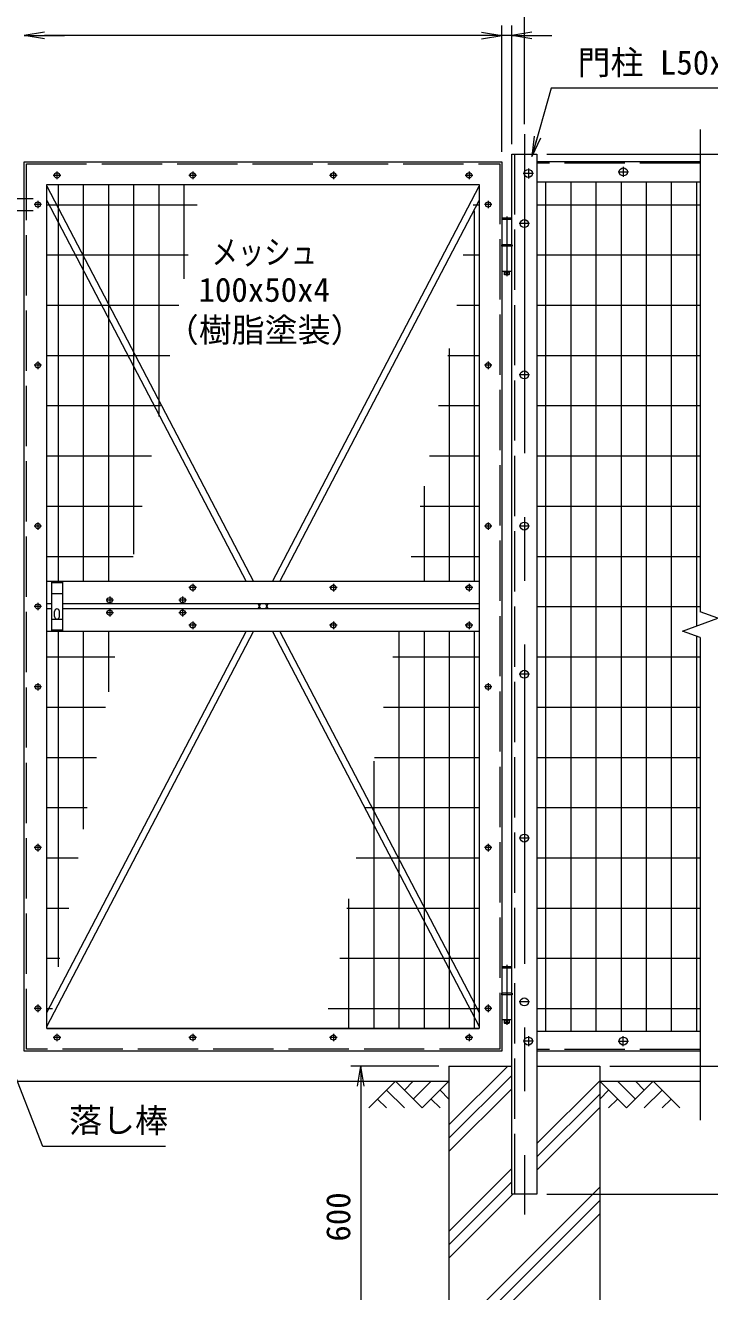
# Model space of a CAD drawing. Units: millimetres, scale not verified. Extents: x -4200 to 4200, y -2970 to 2970.
# Drawn here: x 1249 to 2611, y -987 to 1533 of the extents above; entities that cross this region are included whole.
import ezdxf
from ezdxf.enums import TextEntityAlignment as Align

# ---------------------------------------------------------------- set-up
doc = ezdxf.new("R2010")
doc.units = ezdxf.units.MM
doc.header["$LTSCALE"] = 20
doc.linetypes.add('DASHED', pattern=[7.5, 6, -1.5])
doc.linetypes.add('USER1', pattern=[50.8, 31.75, -6.35, 6.35, -6.35])
for name, color, linetype, lineweight in [('0-1_D-STR1', 1, 'Continuous', 18), ('0-2_D-BMK', 2, 'USER1', 13), ('0-3_D-STR3', 3, 'Continuous', 13), ('0-4_D-STR4', 7, 'Continuous', 9), ('0-5_D-STR-DIM', 7, 'Continuous', 9), ('0-6_D-BGD', 7, 'Continuous', 9), ('0-7_0', 7, 'Continuous', 9), ('0-8_D-DCR-HCH', 7, 'Continuous', 9), ('0-9_D-STR-TXT', 7, 'Continuous', 9), ('0-A_D-STR2', 7, 'Continuous', 9)]:
    doc.layers.add(name, color=color, linetype=linetype, lineweight=lineweight)
doc.styles.add('ＭＳ ゴシック', font='')
doc.styles.get('ＭＳ ゴシック').set_extended_font_data('MS Gothic')

# ---------------------------------------------------------------- blocks, each defined once
blk = doc.blocks.new('_Open')
at = {"layer": '0-7_0'}
blk.add_line((-20, 3.33), (0, 0), dxfattribs=at)
blk.add_lwpolyline([(-20, -3.33), (0, 0), (-20, 0)], dxfattribs=at)

msp = doc.modelspace()

# ---------------------------------------------------------------- linework, layer by layer
at = {"layer": '0-1_D-STR1', "linetype": 'DASHED'}
for p, q in [((2222.99, -793.63), (2222.99, 1276.37)), ((1250.99, -504.63), (1250.99, 1257.37)), ((2591.99, 1258.37), (2266.99, 1258.37)), ((2192.99, -504.63), (1250.99, -504.63)), ((2591.99, -505.63), (2266.99, -505.63))]:
    msp.add_line(p, q, dxfattribs=at)
at = {"layer": '0-1_D-STR1'}
for p, q in [((2591.99, 1261.37), (2266.99, 1261.37)), ((1291.99, 1216.37), (2151.99, 1216.37)), ((1291.99, -463.63), (1291.99, 1216.37)), ((2151.99, 1216.37), (2151.99, -463.63)), ((2266.99, 1221.37), (2591.99, 1221.37)), ((2151.99, 426.37), (1291.99, 426.37)), ((1300.99, 381.37), (1291.99, 381.37)), ((2151.99, 381.37), (1322.99, 381.37)), ((1300.99, 371.37), (1291.99, 371.37)), ((2151.99, 371.37), (1322.99, 371.37)), ((2151.99, 326.37), (1291.99, 326.37)), ((2151.99, -463.63), (1291.99, -463.63)), ((1291.99, -463.63), (2151.99, -463.63)), ((2266.99, -468.63), (2591.99, -468.63)), ((2591.99, -508.63), (2266.99, -508.63))]:
    msp.add_line(p, q, dxfattribs=at)
for points in [[(2196.99, 1261.37), (2196.99, -508.63), (1246.99, -508.63), (1246.99, 1261.37)], [(2266.99, -793.63), (2216.99, -793.63), (2216.99, 1276.37), (2266.99, 1276.37)]]:
    msp.add_lwpolyline(points, close=True, dxfattribs=at)
at = {"layer": '0-1_D-STR1', "linetype": 'DASHED'}
msp.add_lwpolyline([(1250.99, 1257.37), (2192.99, 1257.37), (2192.99, -504.63)], dxfattribs=at)
at = {"layer": '0-2_D-BMK'}
for p, q in [((2241.99, 1316.37), (2241.99, -833.63)), ((1311.99, 1241.81), (1311.99, 1226.93)), ((1581.99, 1241.81), (1581.99, 1226.93)), ((1861.99, 1241.81), (1861.99, 1226.93)), ((2131.99, 1241.81), (2131.99, 1226.93)), ((2259.99, 1238.37), (2239.99, 1238.37)), ((2249.99, 1248.37), (2249.99, 1228.37)), ((2428.99, 1241.37), (2448.99, 1241.37)), ((2438.99, 1251.37), (2438.99, 1231.37)), ((1319.43, 1234.37), (1304.55, 1234.37)), ((1589.43, 1234.37), (1574.55, 1234.37)), ((1869.43, 1234.37), (1854.55, 1234.37)), ((2139.43, 1234.37), (2124.55, 1234.37)), ((1229.39, 1188.37), (1264.59, 1188.37)), ((1229.39, 1164.37), (1264.59, 1164.37)), ((1281.43, 1176.37), (1266.55, 1176.37)), ((1273.99, 1183.81), (1273.99, 1168.93)), ((2177.43, 1176.37), (2162.55, 1176.37)), ((2169.99, 1183.81), (2169.99, 1168.93)), ((2206.99, 1152.77), (2206.99, 1033.61)), ((2251.99, 1138.37), (2231.99, 1138.37)), ((1273.99, 863.81), (1273.99, 848.93)), ((2169.99, 863.81), (2169.99, 848.93)), ((1281.43, 856.37), (1266.55, 856.37)), ((2177.43, 856.37), (2162.55, 856.37)), ((2251.99, 837.37), (2231.99, 837.37)), ((1281.43, 536.37), (1266.55, 536.37)), ((1273.99, 543.81), (1273.99, 528.93)), ((2177.43, 536.37), (2162.55, 536.37)), ((2169.99, 543.81), (2169.99, 528.93)), ((2251.99, 536.37), (2231.99, 536.37)), ((1589.43, 413.87), (1574.55, 413.87)), ((1581.99, 421.31), (1581.99, 406.43)), ((1869.43, 413.87), (1854.55, 413.87)), ((1861.99, 421.31), (1861.99, 406.43)), ((2139.43, 413.87), (2124.55, 413.87)), ((2131.99, 421.31), (2131.99, 406.43)), ((1273.99, 383.81), (1273.99, 368.93)), ((1424.43, 388.87), (1409.55, 388.87)), ((1416.99, 396.31), (1416.99, 381.43)), ((1569.43, 388.87), (1554.55, 388.87)), ((1561.99, 396.31), (1561.99, 381.43)), ((1281.43, 376.37), (1266.55, 376.37)), ((1424.43, 363.87), (1409.55, 363.87)), ((1416.99, 371.31), (1416.99, 356.43)), ((1569.43, 363.87), (1554.55, 363.87)), ((1561.99, 371.31), (1561.99, 356.43)), ((1589.43, 338.87), (1574.55, 338.87)), ((1581.99, 346.31), (1581.99, 331.43)), ((1869.43, 338.87), (1854.55, 338.87)), ((1861.99, 346.31), (1861.99, 331.43)), ((2139.43, 338.87), (2124.55, 338.87)), ((2131.99, 346.31), (2131.99, 331.43)), ((2251.99, 241.37), (2231.99, 241.37)), ((1281.43, 216.37), (1266.55, 216.37)), ((1273.99, 223.81), (1273.99, 208.93)), ((2177.43, 216.37), (2162.55, 216.37)), ((2169.99, 223.81), (2169.99, 208.93)), ((1273.99, -96.19), (1273.99, -111.07)), ((2169.99, -96.19), (2169.99, -111.07)), ((2251.99, -84.63), (2231.99, -84.63)), ((1281.43, -103.63), (1266.55, -103.63)), ((2177.43, -103.63), (2162.55, -103.63)), ((2206.99, -337.23), (2206.99, -456.39)), ((1281.43, -423.63), (1266.55, -423.63)), ((1273.99, -416.19), (1273.99, -431.07)), ((2177.43, -423.63), (2162.55, -423.63)), ((2169.99, -416.19), (2169.99, -431.07)), ((2251.99, -410.63), (2231.99, -410.63)), ((1311.99, -474.19), (1311.99, -489.07)), ((1581.99, -474.19), (1581.99, -489.07)), ((1861.99, -474.19), (1861.99, -489.07)), ((2131.99, -474.19), (2131.99, -489.07)), ((2249.99, -478.63), (2249.99, -498.63)), ((2438.99, -498.63), (2438.99, -478.63)), ((1319.43, -481.63), (1304.55, -481.63)), ((1589.43, -481.63), (1574.55, -481.63)), ((1869.43, -481.63), (1854.55, -481.63)), ((2139.43, -481.63), (2124.55, -481.63)), ((2259.99, -488.63), (2239.99, -488.63)), ((2428.99, -488.63), (2448.99, -488.63))]:
    msp.add_line(p, q, dxfattribs=at)
at = {"layer": '0-3_D-STR3'}
for p, q in [((1291.99, 1212.66), (1703.18, 426.37)), ((1740.8, 426.37), (2151.99, 1212.66)), ((1291.99, 1184.61), (1688.51, 426.37)), ((1755.47, 426.37), (2151.99, 1184.61)), ((2216.69, 1146.37), (2197.29, 1146.37)), ((2197.29, 1146.37), (2197.29, 1096.37)), ((2197.49, 1148.37), (2198.49, 1149.37)), ((2197.49, 1148.37), (2197.49, 1146.37)), ((2197.49, 1148.37), (2216.49, 1148.37)), ((2215.49, 1149.37), (2198.49, 1149.37)), ((2215.49, 1149.37), (2216.49, 1148.37)), ((2216.49, 1148.37), (2216.49, 1146.37)), ((2216.69, 1146.37), (2216.69, 1096.37)), ((2217.49, 1096.37), (2196.49, 1096.37)), ((2196.49, 1096.37), (2196.49, 1093.37)), ((2217.49, 1093.37), (2196.49, 1093.37)), ((2197.29, 1093.37), (2197.29, 1043.37)), ((2216.69, 1093.37), (2216.69, 1043.37)), ((2217.49, 1096.37), (2217.49, 1093.37)), ((2216.69, 1043.37), (2197.29, 1043.37)), ((2201.99, 1043.37), (2201.99, 1037.37)), ((2202.99, 1036.37), (2201.99, 1037.37)), ((2210.99, 1036.37), (2202.99, 1036.37)), ((2211.99, 1043.37), (2211.99, 1037.37)), ((1300.99, 426.37), (1300.99, 326.37)), ((1322.99, 426.37), (1322.99, 326.37)), ((1712.04, 371.37), (1717.27, 381.37)), ((1712.04, 381.37), (1717.27, 371.37)), ((1726.71, 371.37), (1731.94, 381.37)), ((1726.71, 381.37), (1731.94, 371.37)), ((1306.99, 356.37), (1306.99, 366.37)), ((1316.99, 356.37), (1316.99, 366.37)), ((1291.99, -431.88), (1688.51, 326.37)), ((1291.99, -459.93), (1703.18, 326.37)), ((1740.8, 326.37), (2151.99, -459.93)), ((1755.47, 326.37), (2151.99, -431.88)), ((2216.69, -343.63), (2197.29, -343.63)), ((2197.29, -343.63), (2197.29, -393.63)), ((2197.49, -341.63), (2198.49, -340.63)), ((2197.49, -341.63), (2197.49, -343.63)), ((2197.49, -341.63), (2216.49, -341.63)), ((2215.49, -340.63), (2198.49, -340.63)), ((2215.49, -340.63), (2216.49, -341.63)), ((2216.49, -341.63), (2216.49, -343.63)), ((2216.69, -343.63), (2216.69, -393.63)), ((2217.49, -393.63), (2196.49, -393.63)), ((2196.49, -393.63), (2196.49, -396.63)), ((2217.49, -396.63), (2196.49, -396.63)), ((2197.29, -396.63), (2197.29, -446.63)), ((2216.69, -396.63), (2216.69, -446.63)), ((2217.49, -393.63), (2217.49, -396.63)), ((2216.69, -446.63), (2197.29, -446.63)), ((2201.99, -446.63), (2201.99, -452.63)), ((2202.99, -453.63), (2201.99, -452.63)), ((2210.99, -453.63), (2202.99, -453.63)), ((2211.99, -446.63), (2211.99, -452.63))]:
    msp.add_line(p, q, dxfattribs=at)
at = {"layer": '0-3_D-STR3', "linetype": 'DASHED'}
for p, q in [((1322.99, 423.37), (1300.99, 423.37)), ((1322.99, 401.37), (1300.99, 401.37)), ((1300.99, 351.37), (1322.99, 351.37)), ((1322.99, 329.37), (1300.99, 329.37))]:
    msp.add_line(p, q, dxfattribs=at)
at = {"layer": '0-3_D-STR3'}
for points in [[(2210.99, 1036.37), (2211.99, 1037.37), (2201.99, 1037.37)], [(2210.99, -453.63), (2211.99, -452.63), (2201.99, -452.63)]]:
    msp.add_lwpolyline(points, dxfattribs=at)
for centre, radius in [((1311.99, 1234.37), 5.25), ((1581.99, 1234.37), 5.25), ((1861.99, 1234.37), 5.25), ((2131.99, 1234.37), 5.25), ((2249.99, 1238.37), 8), ((2438.99, 1241.37), 8), ((1273.99, 1176.37), 5.25), ((2169.99, 1176.37), 5.25), ((2241.99, 1138.37), 8), ((2206.99, 1041.37), 2), ((1273.99, 856.37), 5.25), ((2169.99, 856.37), 5.25), ((2241.99, 837.37), 8), ((1273.99, 536.37), 5.25), ((2169.99, 536.37), 5.25), ((2241.99, 536.37), 8), ((1581.99, 413.87), 5.25), ((1861.99, 413.87), 5.25), ((2131.99, 413.87), 5.25), ((1273.99, 376.37), 5.25), ((1416.99, 388.87), 5.25), ((1561.99, 388.87), 5.25), ((1416.99, 363.87), 5.25), ((1561.99, 363.87), 5.25), ((1581.99, 338.87), 5.25), ((1861.99, 338.87), 5.25), ((2131.99, 338.87), 5.25), ((2241.99, 241.37), 8), ((1273.99, 216.37), 5.25), ((2169.99, 216.37), 5.25), ((1273.99, -103.63), 5.25), ((2169.99, -103.63), 5.25), ((2241.99, -84.63), 8), ((2241.99, -410.63), 8), ((1273.99, -423.63), 5.25), ((2169.99, -423.63), 5.25), ((2206.99, -448.63), 2), ((1311.99, -481.63), 5.25), ((1581.99, -481.63), 5.25), ((1861.99, -481.63), 5.25), ((2131.99, -481.63), 5.25), ((2249.99, -488.63), 8), ((2438.99, -488.63), 8)]:
    msp.add_circle(centre, radius, dxfattribs=at)
for centre, start, end in [((1311.99, 366.37), 0.00035, 180.00001), ((1311.99, 356.37), 180.00002, 0.00001)]:
    msp.add_arc(centre, 5, start, end, dxfattribs=at)
at = {"layer": '0-4_D-STR4'}
for p, q in [((2091.99, -538.63), (2091.99, -1138.63)), ((2091.99, -538.63), (2216.99, -538.63)), ((2266.99, -538.63), (2391.99, -538.63)), ((2391.99, -538.63), (2391.99, -1138.63))]:
    msp.add_line(p, q, dxfattribs=at)
at = {"layer": '0-5_D-STR-DIM'}
for p, q in [((2241.99, 1336.37), (2241.99, 1652.86)), ((1286.99, 1512.86), (1326.99, 1512.86)), ((2156.99, 1512.86), (1286.99, 1512.86)), ((2156.99, 1512.86), (2116.99, 1512.86)), ((2196.99, 1281.37), (2196.99, 1532.86)), ((2196.99, 1281.37), (2196.99, 1532.86)), ((2216.99, 1512.86), (2196.99, 1512.86)), ((2216.99, 1296.37), (2216.99, 1532.86)), ((2256.99, 1512.86), (2296.99, 1512.86)), ((2591.99, 1325.82), (2591.99, 365.59)), ((2286.99, 1276.37), (3033.04, 1276.37)), ((2286.99, 1276.37), (3153.04, 1276.37)), ((2627.23, 352.77), (2591.99, 365.59)), ((2556.75, 327.12), (2627.23, 352.77)), ((2591.99, 314.29), (2556.75, 327.12)), ((2591.99, 314.29), (2591.99, -645.94)), ((2071.99, -538.63), (1896.77, -538.63)), ((2411.99, -538.63), (3033.04, -538.63)), ((2411.99, -538.63), (2913.04, -538.63)), ((2411.99, -538.63), (3033.04, -538.63)), ((1916.77, -578.63), (1916.77, -1098.63)), ((2286.99, -793.63), (3033.04, -793.63)), ((2286.99, -793.63), (3153.04, -793.63))]:
    msp.add_line(p, q, dxfattribs=at)
at = {"layer": '0-6_D-BGD'}
for p, q in [((391.99, -568.63), (2091.99, -568.63)), ((2391.99, -568.63), (2591.99, -568.63))]:
    msp.add_line(p, q, dxfattribs=at)
at = {"layer": '0-8_D-DCR-HCH'}
for p, q in [((2091.99, -655.48), (2208.84, -538.63)), ((1985.57, -568.63), (1932.36, -621.84)), ((1985.57, -568.63), (2038.78, -621.84)), ((2003.3, -586.37), (2021.04, -568.63)), ((2021.04, -604.11), (2056.52, -568.63)), ((2038.78, -621.84), (2091.99, -568.63)), ((2091.99, -682), (2216.99, -557)), ((2266.99, -692.62), (2391.99, -567.62)), ((2445.2, -621.84), (2391.99, -568.63)), ((2462.94, -604.11), (2427.47, -568.63)), ((2498.42, -568.63), (2445.2, -621.84)), ((2480.77, -586.46), (2462.94, -568.63)), ((2498.42, -568.63), (2551.63, -621.84)), ((1950.09, -604.11), (1967.91, -621.84)), ((1967.83, -586.37), (2003.47, -621.84)), ((2056.52, -604.11), (2074.34, -621.84)), ((2074.25, -586.37), (2091.99, -604.03)), ((2091.99, -708.52), (2216.99, -583.52)), ((2266.99, -719.13), (2391.99, -594.13)), ((2409.73, -586.37), (2391.99, -604.03)), ((2427.47, -604.11), (2409.65, -621.84)), ((2516.15, -586.37), (2480.52, -621.84)), ((2533.89, -604.11), (2516.07, -621.84)), ((2266.99, -745.65), (2391.99, -620.65)), ((2091.99, -867.62), (2216.99, -742.62)), ((2091.99, -894.13), (2216.99, -769.13)), ((2091.99, -1079.75), (2391.99, -779.75)), ((2091.99, -920.65), (2219.01, -793.63)), ((2091.99, -1106.26), (2391.99, -806.26)), ((2091.99, -1132.78), (2391.99, -832.78))]:
    msp.add_line(p, q, dxfattribs=at)
at = {"layer": '0-9_D-STR-TXT'}
for points in [[(2766.63, 1408.02), (2295.66, 1408.02), (2257.57, 1273.75)], [(1528.01, -698.79), (1283.69, -698.79), (1217.9, -530.33)]]:
    msp.add_lwpolyline(points, dxfattribs=at)
at = {"layer": '0-A_D-STR2'}
for p, q in [((1314.39, 1216.37), (1314.39, 426.37)), ((1364.39, 1216.37), (1364.39, 426.37)), ((1414.39, 1216.37), (1414.39, 426.37)), ((1464.39, 1216.37), (1464.39, 480.59)), ((1514.39, 1216.37), (1514.39, 754.43)), ((1564.39, 1216.37), (1564.39, 1028.27)), ((2284.39, 1221.37), (2284.39, -468.63)), ((2334.39, 1221.37), (2334.39, -468.63)), ((2384.39, 1221.37), (2384.39, -468.63)), ((2434.39, 1221.37), (2434.39, -468.63)), ((2484.39, 1221.37), (2484.39, -468.63)), ((2534.39, 1221.37), (2534.39, -468.63)), ((2584.39, 1221.37), (2584.39, 337.18)), ((1591.25, 1175.37), (1291.99, 1175.37)), ((2151.99, 1175.37), (2140.18, 1175.37)), ((2142.39, 1163.79), (2142.39, 426.37)), ((2591.99, 1175.37), (2266.99, 1175.37)), ((1572.99, 1075.37), (1291.99, 1075.37)), ((2151.99, 1075.37), (2120.48, 1075.37)), ((2591.99, 1075.37), (2266.99, 1075.37)), ((1554.73, 975.37), (1291.99, 975.37)), ((2151.99, 975.37), (2107.99, 975.37)), ((2591.99, 975.37), (2266.99, 975.37)), ((2092.39, 889.94), (2092.39, 426.37)), ((1536.47, 875.37), (1291.99, 875.37)), ((2151.99, 875.37), (2089.73, 875.37)), ((2591.99, 875.37), (2266.99, 875.37)), ((1518.21, 775.37), (1291.99, 775.37)), ((2151.99, 775.37), (2071.47, 775.37)), ((2591.99, 775.37), (2266.99, 775.37)), ((1499.96, 675.37), (1291.99, 675.37)), ((2151.99, 675.37), (2053.21, 675.37)), ((2591.99, 675.37), (2266.99, 675.37)), ((2042.39, 616.1), (2042.39, 426.37)), ((1481.7, 575.37), (1291.99, 575.37)), ((2151.99, 575.37), (2034.95, 575.37)), ((2591.99, 575.37), (2266.99, 575.37)), ((1463.44, 475.37), (1291.99, 475.37)), ((2151.99, 475.37), (2016.7, 475.37)), ((2591.99, 475.37), (2266.99, 475.37)), ((2591.99, 375.37), (2266.99, 375.37)), ((1314.39, 326.37), (1314.39, -340.95)), ((1364.39, 326.37), (1364.39, -67.1)), ((1414.39, 326.37), (1414.39, 206.74)), ((1992.39, 326.37), (1992.39, -463.63)), ((2042.39, 326.37), (2042.39, -463.63)), ((2092.39, 326.37), (2092.39, -463.63)), ((2142.39, 326.37), (2142.39, -463.63)), ((2584.39, 317.06), (2584.39, -468.63)), ((1426.92, 275.37), (1291.99, 275.37)), ((2151.99, 275.37), (1980.18, 275.37)), ((2591.99, 275.37), (2266.99, 275.37)), ((1408.66, 175.37), (1291.99, 175.37)), ((2151.99, 175.37), (1961.92, 175.37)), ((2591.99, 175.37), (2266.99, 175.37)), ((1390.4, 75.37), (1291.99, 75.37)), ((1942.39, 68.41), (1942.39, -463.63)), ((2151.99, 75.37), (1943.66, 75.37)), ((2591.99, 75.37), (2266.99, 75.37)), ((1372.15, -24.63), (1291.99, -24.63)), ((2151.99, -24.63), (1925.4, -24.63)), ((2591.99, -24.63), (2266.99, -24.63)), ((1353.89, -124.63), (1291.99, -124.63)), ((2151.99, -124.63), (1907.14, -124.63)), ((2591.99, -124.63), (2266.99, -124.63)), ((1335.63, -224.63), (1291.99, -224.63)), ((2151.99, -224.63), (1888.89, -224.63)), ((1892.39, -205.43), (1892.39, -463.63)), ((2591.99, -224.63), (2266.99, -224.63)), ((1317.37, -324.63), (1291.99, -324.63)), ((2151.99, -324.63), (1874.64, -324.63)), ((2591.99, -324.63), (2266.99, -324.63)), ((1303.22, -424.63), (1291.99, -424.63)), ((2151.99, -424.63), (1851.92, -424.63)), ((2591.99, -424.63), (2266.99, -424.63))]:
    msp.add_line(p, q, dxfattribs=at)

# ---------------------------------------------------------------- block references
at = {"layer": '0-5_D-STR-DIM', "xscale": 2, "yscale": 2}
for p, rotation in [((1246.99, 1512.86), 180), ((1246.99, 1512.86), 180), ((2216.99, 1512.86), 180), ((1916.77, -538.63), 90)]:
    msp.add_blockref('_Open', p, dxfattribs=dict(at, rotation=rotation))
msp.add_blockref('_Open', (2196.99, 1512.86), dxfattribs=at)
msp.add_blockref('_Open', (2196.99, 1512.86), dxfattribs=at)
at = {"layer": '0-9_D-STR-TXT', "xscale": 2, "yscale": 2, "rotation": 254.16392}
msp.add_blockref('_Open', (2257.03, 1271.82), dxfattribs=at)

# ---------------------------------------------------------------- texts
at = {"layer": '0-5_D-STR-DIM', "style": 'ＭＳ ゴシック'}
msp.add_text('600', height=48.09, rotation=90, dxfattribs=at).set_placement((1910.03, -887.88), align=Align.BOTTOM_LEFT)
at = {"layer": '0-9_D-STR-TXT', "style": 'ＭＳ ゴシック'}
for s, p in [('門柱 L50x50x6', (2347.85, 1420.6)), ('100x50x4', (1593.54, 968.28)), ('（樹脂塗装）', (1528.57, 888.13)), ('落し棒', (1336.14, -685.06))]:
    msp.add_text(s, height=48.09, dxfattribs=at).set_placement(p, align=Align.BOTTOM_LEFT)
at = {"layer": '0-9_D-STR-TXT', "style": 'ＭＳ ゴシック', "width": 0.8}
msp.add_text('メッシュ', height=48.09, dxfattribs=at).set_placement((1619.53, 1043.29), align=Align.BOTTOM_LEFT)

doc.saveas('drawing.dxf')
